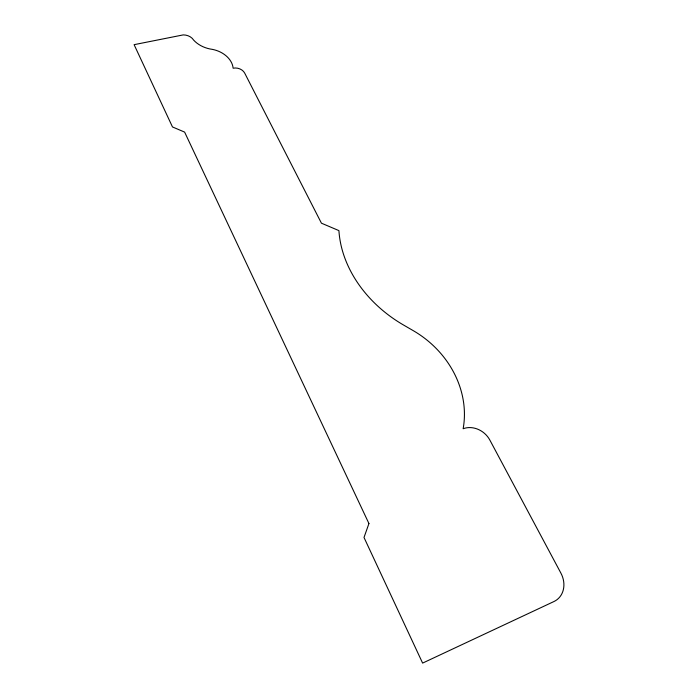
<?xml version="1.0" encoding="UTF-8"?>
<svg xmlns="http://www.w3.org/2000/svg" width="698" height="698" viewBox="0 0 698 698"><rect width="100%" height="100%" fill="white"/><g stroke="black" fill="none" stroke-linecap="round" stroke-linejoin="round"><path stroke-width="1.05" d="M368.937 523.544L364.007 537.477L422.613 663.1L553.994 601.51A22.912 19.396 54.2 0 0 560.887 573.093L489.874 440.115A21.053 18.096 41.4 0 0 463.14 428.738A96.237 85.06 31.8 0 0 413.233 330.643L403.392 324.936A118.433 94.492 28.4 0 1 338.923 230.619L321.438 223.186L244.701 73.124A8.987 6.788 14.1 0 0 233.132 68.212A24.098 18.139 12.8 0 0 212.236 49.349A24.84 18.27 13.1 0 1 193.616 40.074A10.165 7.538 11.8 0 0 183.208 34.9L134.103 44.672L172.485 126.949L184.621 132.105L368.937 523.544"/></g></svg>
